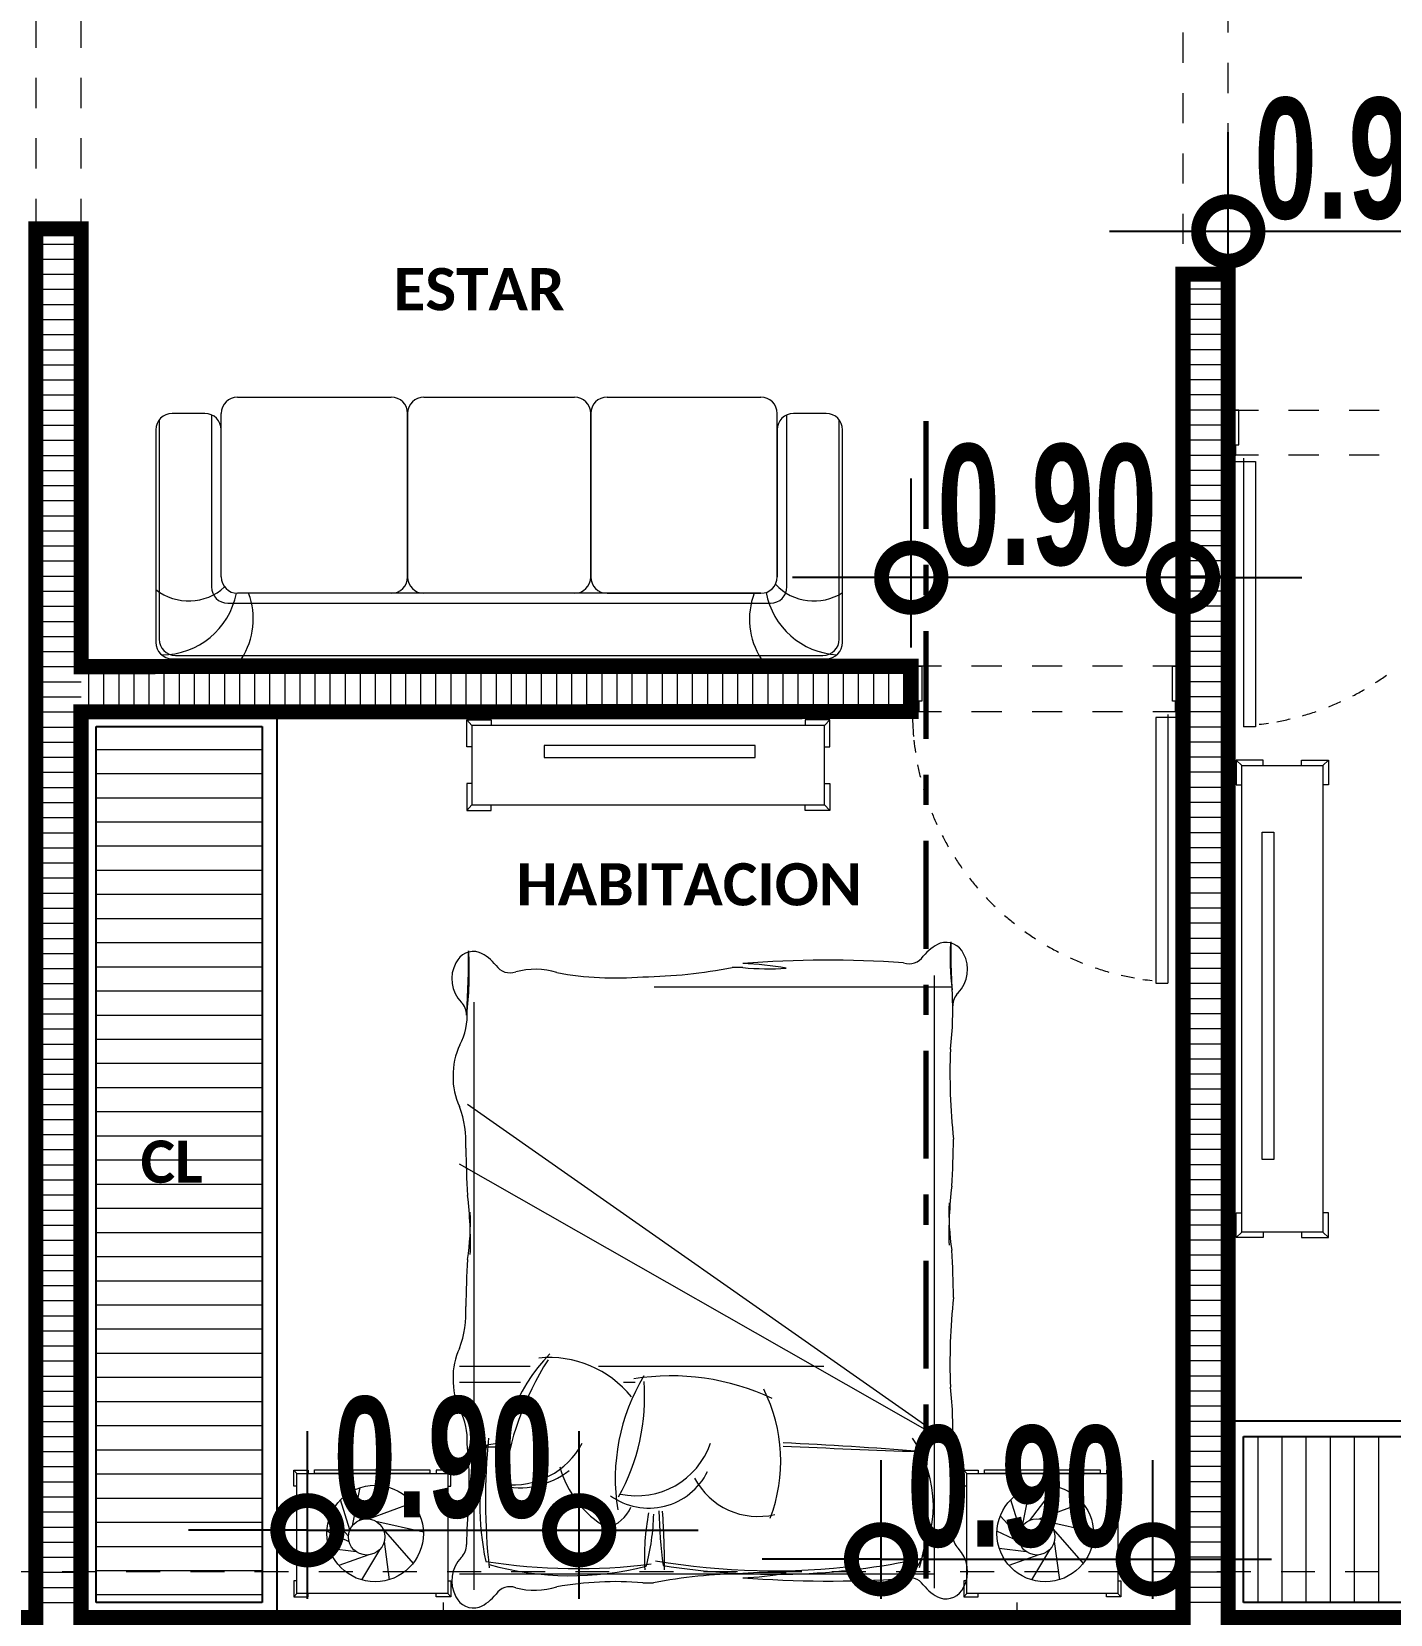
# Model space of a CAD drawing. Header units: metres. Extents: x -144 to 1000, y -717 to 29.
# Drawn here: x 467.05 to 471.55, y -567.86 to -562.62 of the extents above; entities that cross this region are included whole.
import ezdxf

# ---------------------------------------------------------------- set-up
doc = ezdxf.new("R2010")
doc.units = ezdxf.units.M
for name, pattern in [('Basculante', [0.11625, 0.075, -0.04125]), ('basculante modificado', [0.18, 0.1125, -0.0675]), ('Dash Dot 3_16_', [0.595313, 0.357187, -0.119063, 0, -0.119063]), ('Trazo', [0.45, 0.225, -0.225])]:
    doc.linetypes.add(name, pattern=pattern)
doc.layers.get('0').update_dxf_attribs({"color": 1})
doc.layers.get('Defpoints').update_dxf_attribs({"color": 1})
doc.layers.add('00-MEDICION', color=30, linetype='Continuous')
for name, color, linetype, lineweight in [('A-DETL', 1, 'Continuous', 9), ('A-DETL-GENF', 1, 'Continuous', 9), ('A-DETL-MEDM', 1, 'Continuous', 30), ('A-DETL-THIN', 1, 'Continuous', 9), ('A-DOOR', 1, 'Continuous', 9), ('A-DOOR-FRAM', 1, 'Continuous', 9), ('A-DOOR-HDLN', 1, 'Trazo', 20), ('A-GENM', 1, 'Continuous', 9), ('A-GLAZ', 1, 'Continuous', 9), ('A-WALL', 4, 'Continuous', 9), ('G-ANNO-SYMB', 1, 'Continuous', 9), ('G-ANNO-TEXT', 2, 'Continuous', 9), ('I-FURN', 2, 'Continuous', 9)]:
    doc.layers.add(name, color=color, linetype=linetype, lineweight=lineweight)
doc.layers.add('A-WALL-PATT', color=7, linetype='Continuous', lineweight=35, true_color=0x9c9c9c)
doc.styles.add('Britannic Bold_B_1', font='', dxfattribs={"width": 0.7, "height": 0.4})
doc.styles.add('Calibri_B_1', font='calibrib.ttf', dxfattribs={"height": 0.135})
doc.styles.get('Britannic Bold_B_1').set_extended_font_data('Britannic Bold', bold=True)
doc.dimstyles.new('LINDEROS', dxfattribs={"dimscale": 0.3048, "dimtxt": 0.406749, "dimasz": 0.393701, "dimexe": 0.328084, "dimexo": 0.0625, "dimgap": 0.032808, "dimtad": 1, "dimrnd": 0.01, "dimzin": 0, "dimdsep": 46, "dimtxsty": 'Britannic Bold_B_1', "dimblk1": 'DOTSMALL', "dimblk2": 'DOTSMALL', "dimsah": 1, "dimcen": 0.09, "dimazin": 0, "dimtfac": 1, "dimtdec": 4, "dimtix": 1, "dimtmove": 0, "dimatfit": 3, "dimfxl": 1.64042, "dimfxlon": 1, "dimtvp": 1, "dimtolj": 1, "dimtzin": 0, "dimarcsym": 2})

# ---------------------------------------------------------------- blocks, each defined once
blk = doc.blocks.new('U')
at = {"layer": 'A-DETL', "color": 7, "linetype": 'basculante modificado'}
blk.add_line((476.8875, -506.0589), (467.2877, -506.0589), dxfattribs=at)
at = {"layer": 'A-DETL-GENF', "linetype": 'Basculante'}
for p, q in [((471.5877, -500.5099), (471.5877, -501.6099)), ((471.7377, -501.6099), (471.7377, -500.5099)), ((475.3877, -500.5599), (475.3877, -501.7599)), ((475.5377, -501.7599), (475.5377, -500.5599)), ((475.5377, -502.36), (475.5377, -502.21)), ((475.5377, -502.21), (476.4377, -502.21)), ((476.4377, -502.36), (475.5377, -502.36)), ((475.3877, -503.0589), (474.4877, -503.0589)), ((474.4877, -503.0589), (474.4877, -503.2089)), ((475.3877, -503.2089), (475.3877, -503.0589)), ((474.4877, -503.2089), (475.3877, -503.2089))]:
    blk.add_line(p, q, dxfattribs=at)
at = {"layer": 'A-DETL-GENF', "color": 251, "true_color": 0x535353}
for p, q in [((471.7877, -503.3341), (472.3377, -503.3341)), ((471.7877, -503.4141), (472.3377, -503.4141)), ((471.7877, -503.4941), (472.3377, -503.4941)), ((471.7877, -503.5741), (472.3377, -503.5741)), ((471.7877, -503.6541), (472.3377, -503.6541)), ((471.7877, -503.7341), (472.3377, -503.7341)), ((471.7877, -503.8141), (472.3377, -503.8141)), ((471.7877, -503.8941), (472.3377, -503.8941)), ((471.7877, -503.9741), (472.3377, -503.9741)), ((471.7877, -504.0541), (472.3377, -504.0541)), ((471.7877, -504.1341), (472.3377, -504.1341)), ((471.7877, -504.2141), (472.3377, -504.2141)), ((471.7877, -504.2941), (472.3377, -504.2941)), ((471.7877, -504.3741), (472.3377, -504.3741)), ((471.7877, -504.4541), (472.3377, -504.4541)), ((471.7877, -504.5341), (472.3377, -504.5341)), ((471.7877, -504.6141), (472.3377, -504.6141)), ((471.7877, -504.6941), (472.3377, -504.6941)), ((471.7877, -504.7741), (472.3377, -504.7741)), ((471.7877, -504.8541), (472.3377, -504.8541)), ((471.7877, -504.9341), (472.3377, -504.9341)), ((471.7877, -505.0141), (472.3377, -505.0141)), ((471.7877, -505.0941), (472.3377, -505.0941)), ((471.7877, -505.1741), (472.3377, -505.1741)), ((471.7877, -505.2541), (472.3377, -505.2541)), ((471.7877, -505.3341), (472.3377, -505.3341)), ((471.7877, -505.4141), (472.3377, -505.4141)), ((471.7877, -505.4941), (472.3377, -505.4941)), ((471.7877, -505.5741), (472.3377, -505.5741)), ((475.6363, -506.16), (475.6363, -505.61)), ((475.7163, -506.16), (475.7163, -505.61)), ((475.7963, -506.16), (475.7963, -505.61)), ((475.8763, -506.16), (475.8763, -505.61)), ((475.9563, -506.16), (475.9563, -505.61)), ((476.0363, -506.16), (476.0363, -505.61)), ((471.7877, -505.6541), (472.3377, -505.6541)), ((471.7877, -505.7341), (472.3377, -505.7341)), ((471.7877, -505.8141), (472.3377, -505.8141)), ((471.7877, -505.8941), (472.3377, -505.8941)), ((471.7877, -505.9741), (472.3377, -505.9741)), ((471.7877, -506.0541), (472.3377, -506.0541)), ((471.7877, -506.1341), (472.3377, -506.1341))]:
    blk.add_line(p, q, dxfattribs=at)
at = {"layer": 'A-DETL-MEDM'}
for p, q in [((471.5877, -501.6099), (471.7377, -501.6099)), ((475.3877, -501.7599), (475.5377, -501.7599))]:
    blk.add_line(p, q, dxfattribs=at)
at = {"layer": 'A-DETL-THIN'}
for p, q in [((472.3377, -503.2589), (471.7877, -503.2589)), ((471.7877, -503.2589), (471.7877, -506.1589)), ((472.3377, -506.1589), (472.3377, -503.2589)), ((476.8375, -505.61), (475.5877, -505.61)), ((475.5877, -505.61), (475.5877, -506.16)), ((471.7877, -506.1589), (472.3377, -506.1589)), ((475.5877, -506.16), (476.8375, -506.16))]:
    blk.add_line(p, q, dxfattribs=at)
at = {"layer": 'A-DOOR'}
for p, q in [((475.5377, -502.36), (475.5377, -502.21)), ((475.3877, -503.2089), (475.3877, -503.0589))]:
    blk.add_line(p, q, dxfattribs=at)
at = {"layer": 'A-DOOR', "lineweight": 15}
for p, q in [((475.5377, -502.37), (475.5527, -502.37)), ((475.5527, -502.37), (475.5527, -502.38)), ((475.5527, -502.38), (475.6277, -502.38)), ((475.5877, -502.37), (475.5877, -503.26)), ((475.6277, -502.38), (475.6277, -503.26)), ((475.2977, -503.2289), (475.2977, -504.1089)), ((475.3727, -503.2289), (475.2977, -503.2289)), ((475.3377, -503.2189), (475.3377, -504.1089)), ((475.3727, -503.2189), (475.3727, -503.2289)), ((475.3877, -503.2189), (475.3727, -503.2189)), ((475.6277, -503.26), (475.5877, -503.26)), ((475.2977, -504.1089), (475.3377, -504.1089))]:
    blk.add_line(p, q, dxfattribs=at)
at = {"layer": 'A-DOOR'}
for centre, start, end in [((475.5392, -502.362), 302.9441, 305.7122), ((475.5392, -502.362), 297.366, 300.1622), ((475.5392, -502.362), 291.7283, 294.5549), ((475.3862, -503.2109), 180, 185.1398), ((475.5392, -502.362), 276.4594, 278.45), ((475.5392, -502.362), 280.2582, 283.1511), ((475.5392, -502.362), 280.2582, 283.1511), ((475.5392, -502.362), 285.8316, 288.8857), ((475.3862, -503.2109), 185.9429, 188.5991), ((475.3862, -503.2109), 191.2538, 193.9081), ((475.3862, -503.2109), 196.5629, 199.2191), ((475.3862, -503.2109), 201.8777, 204.5395), ((475.3862, -503.2109), 207.2056, 209.8767), ((475.3862, -503.2109), 212.5538, 215.2378), ((475.3862, -503.2109), 217.9295, 220.6298), ((475.3862, -503.2109), 223.3395, 226.0594), ((475.3862, -503.2109), 228.7903, 231.5328), ((475.3862, -503.2109), 234.2878, 237.0559), ((475.3862, -503.2109), 239.8378, 242.634), ((475.3862, -503.2109), 245.4451, 248.2717), ((475.3862, -503.2109), 251.1143, 254.1684), ((475.3862, -503.2109), 256.8489, 259.7418), ((475.3862, -503.2109), 256.8489, 259.7418), ((475.3862, -503.2109), 261.55, 263.5406)]:
    blk.add_arc(centre, 0.8947, start, end, dxfattribs=at)
at = {"layer": 'A-DOOR-FRAM'}
for p, q in [((475.5727, -502.21), (475.5377, -502.21)), ((475.5727, -502.325), (475.5727, -502.21)), ((475.5627, -502.36), (475.5627, -502.325)), ((475.5627, -502.325), (475.5727, -502.325)), ((475.5377, -502.36), (475.5627, -502.36)), ((474.4877, -503.0589), (474.5227, -503.0589)), ((474.5227, -503.0589), (474.5227, -503.1739)), ((475.3527, -503.1739), (475.3527, -503.0589)), ((475.3527, -503.0589), (475.3877, -503.0589)), ((474.5127, -503.1739), (474.5127, -503.2089)), ((474.5227, -503.1739), (474.5127, -503.1739)), ((475.3627, -503.1739), (475.3527, -503.1739)), ((475.3627, -503.2089), (475.3627, -503.1739)), ((474.5127, -503.2089), (474.4877, -503.2089)), ((475.3877, -503.2089), (475.3627, -503.2089))]:
    blk.add_line(p, q, dxfattribs=at)
at = {"layer": 'A-DOOR-HDLN'}
blk.add_line((474.4877, -503.0589), (474.4877, -503.2089), dxfattribs=at)
at = {"layer": 'A-GENM', "lineweight": 25}
for p, q in [((471.7377, -503.2089), (471.7377, -506.21)), ((472.3877, -503.2089), (471.7377, -503.2089)), ((472.3877, -506.21), (472.3877, -503.2089)), ((471.7877, -506.16), (471.7877, -503.2589)), ((471.7877, -503.2589), (472.3377, -503.2589)), ((472.3377, -503.2589), (472.3377, -506.16)), ((476.8875, -505.56), (475.5377, -505.56)), ((475.5377, -505.56), (475.5377, -506.21)), ((475.5877, -505.61), (476.8375, -505.61)), ((475.5877, -506.16), (475.5877, -505.61)), ((472.3377, -506.16), (471.7877, -506.16)), ((476.8375, -506.16), (475.5877, -506.16))]:
    blk.add_line(p, q, dxfattribs=at)
at = {"layer": 'A-GLAZ'}
for p, q in [((472.9377, -506.16), (472.9377, -506.41)), ((474.8377, -506.16), (474.8377, -506.41))]:
    blk.add_line(p, q, dxfattribs=at)
at = {"layer": 'A-WALL', "lineweight": 35}
for p, q in [((471.5877, -501.6099), (471.5877, -506.21)), ((471.7377, -503.0589), (471.7377, -501.6099)), ((475.3877, -501.7599), (475.3877, -506.21)), ((475.5377, -506.21), (475.5377, -501.7599)), ((474.4877, -503.0589), (471.7377, -503.0589)), ((474.4877, -503.2089), (474.4877, -503.0589)), ((471.7377, -506.21), (471.7377, -503.2089)), ((471.7377, -503.2089), (474.4877, -503.2089))]:
    blk.add_line(p, q, dxfattribs=at)
at = {"layer": 'A-WALL-PATT', "color": 8, "lineweight": 5, "true_color": 0x727272}
for p, q in [((471.5877, -501.6101), (471.7377, -501.6101)), ((471.5877, -501.6601), (471.7377, -501.6601)), ((471.5877, -501.7101), (471.7377, -501.7101)), ((471.5877, -501.7601), (471.7377, -501.7601)), ((475.5377, -501.7601), (475.3877, -501.7601)), ((471.5877, -501.8101), (471.7377, -501.8101)), ((475.5377, -501.8101), (475.3877, -501.8101)), ((471.5877, -501.8601), (471.7377, -501.8601)), ((475.5377, -501.8601), (475.3877, -501.8601)), ((471.5877, -501.9101), (471.7377, -501.9101)), ((475.5377, -501.9101), (475.3877, -501.9101)), ((471.5877, -501.9601), (471.7377, -501.9601)), ((475.5377, -501.9601), (475.3877, -501.9601)), ((471.5877, -502.0101), (471.7377, -502.0101)), ((475.5377, -502.0101), (475.3877, -502.0101)), ((471.5877, -502.0601), (471.7377, -502.0601)), ((475.5377, -502.0601), (475.3877, -502.0601)), ((471.5877, -502.1101), (471.7377, -502.1101)), ((475.5377, -502.1101), (475.3877, -502.1101)), ((471.5877, -502.1601), (471.7377, -502.1601)), ((475.5377, -502.1601), (475.3877, -502.1601)), ((471.5877, -502.2101), (471.7377, -502.2101)), ((475.5377, -502.2101), (475.3877, -502.2101)), ((471.5877, -502.2601), (471.7377, -502.2601)), ((475.5377, -502.2601), (475.3877, -502.2601)), ((471.5877, -502.3101), (471.7377, -502.3101)), ((475.5377, -502.3101), (475.3877, -502.3101)), ((471.5877, -502.3601), (471.7377, -502.3601)), ((471.5877, -502.4101), (471.7377, -502.4101)), ((475.5377, -502.3601), (475.3877, -502.3601)), ((475.5377, -502.4101), (475.3877, -502.4101)), ((471.5877, -502.4601), (471.7377, -502.4601)), ((475.5377, -502.4601), (475.3877, -502.4601)), ((471.5877, -502.5101), (471.7377, -502.5101)), ((475.5377, -502.5101), (475.3877, -502.5101)), ((471.5877, -502.5601), (471.7377, -502.5601)), ((475.5377, -502.5601), (475.3877, -502.5601)), ((471.5877, -502.6101), (471.7377, -502.6101)), ((475.5377, -502.6101), (475.3877, -502.6101)), ((471.5877, -502.6601), (471.7377, -502.6601)), ((475.5377, -502.6601), (475.3877, -502.6601)), ((471.5877, -502.7101), (471.7377, -502.7101)), ((475.5377, -502.7101), (475.3877, -502.7101)), ((471.5877, -502.7601), (471.7377, -502.7601)), ((475.5377, -502.7601), (475.3877, -502.7601)), ((471.5877, -502.8101), (471.7377, -502.8101)), ((475.5377, -502.8101), (475.3877, -502.8101)), ((471.5877, -502.8601), (471.7377, -502.8601)), ((475.5377, -502.8601), (475.3877, -502.8601)), ((471.5877, -502.9101), (471.7377, -502.9101)), ((475.5377, -502.9101), (475.3877, -502.9101)), ((471.5877, -502.9601), (471.7377, -502.9601)), ((475.5377, -502.9601), (475.3877, -502.9601)), ((471.5877, -503.0101), (471.7377, -503.0101)), ((475.5377, -503.0101), (475.3877, -503.0101)), ((471.5877, -503.0601), (471.7377, -503.0601)), ((471.7623, -503.0589), (471.7623, -503.2089)), ((471.8123, -503.0589), (471.8123, -503.2089)), ((471.8623, -503.0589), (471.8623, -503.2089)), ((471.9123, -503.0589), (471.9123, -503.2089)), ((471.9623, -503.0589), (471.9623, -503.2089)), ((472.0123, -503.0589), (472.0123, -503.2089)), ((472.0623, -503.0589), (472.0623, -503.2089)), ((472.1123, -503.0589), (472.1123, -503.2089)), ((472.1623, -503.0589), (472.1623, -503.2089)), ((472.2123, -503.0589), (472.2123, -503.2089)), ((472.2623, -503.0589), (472.2623, -503.2089)), ((472.3123, -503.0589), (472.3123, -503.2089)), ((472.3623, -503.0589), (472.3623, -503.2089)), ((472.4123, -503.0589), (472.4123, -503.2089)), ((472.4623, -503.0589), (472.4623, -503.2089)), ((472.5123, -503.0589), (472.5123, -503.2089)), ((472.5623, -503.0589), (472.5623, -503.2089)), ((472.6123, -503.0589), (472.6123, -503.2089)), ((472.6623, -503.0589), (472.6623, -503.2089)), ((472.7123, -503.0589), (472.7123, -503.2089)), ((472.7623, -503.0589), (472.7623, -503.2089)), ((472.8123, -503.0589), (472.8123, -503.2089)), ((472.8623, -503.0589), (472.8623, -503.2089)), ((472.9123, -503.0589), (472.9123, -503.2089)), ((472.9623, -503.0589), (472.9623, -503.2089)), ((473.0123, -503.0589), (473.0123, -503.2089)), ((473.0623, -503.0589), (473.0623, -503.2089)), ((473.1123, -503.0589), (473.1123, -503.2089)), ((473.1623, -503.0589), (473.1623, -503.2089)), ((473.2123, -503.0589), (473.2123, -503.2089)), ((473.2623, -503.0589), (473.2623, -503.2089)), ((473.3123, -503.0589), (473.3123, -503.2089)), ((473.3623, -503.0589), (473.3623, -503.2089)), ((473.4123, -503.0589), (473.4123, -503.2089)), ((473.4623, -503.0589), (473.4623, -503.2089)), ((473.5123, -503.0589), (473.5123, -503.2089)), ((473.5623, -503.0589), (473.5623, -503.2089)), ((473.6123, -503.0589), (473.6123, -503.2089)), ((473.6623, -503.0589), (473.6623, -503.2089)), ((473.7123, -503.0589), (473.7123, -503.2089)), ((473.7623, -503.0589), (473.7623, -503.2089)), ((473.8123, -503.0589), (473.8123, -503.2089)), ((473.8623, -503.0589), (473.8623, -503.2089)), ((473.9123, -503.0589), (473.9123, -503.2089)), ((473.9623, -503.0589), (473.9623, -503.2089)), ((474.0123, -503.0589), (474.0123, -503.2089)), ((474.0623, -503.0589), (474.0623, -503.2089)), ((474.1123, -503.0589), (474.1123, -503.2089)), ((474.1623, -503.0589), (474.1623, -503.2089)), ((474.2123, -503.0589), (474.2123, -503.2089)), ((474.2623, -503.0589), (474.2623, -503.2089)), ((474.3123, -503.0589), (474.3123, -503.2089)), ((474.3623, -503.0589), (474.3623, -503.2089)), ((474.4123, -503.0589), (474.4123, -503.2089)), ((474.4623, -503.0589), (474.4623, -503.2089)), ((475.5377, -503.0601), (475.3877, -503.0601)), ((471.5877, -503.1101), (471.7377, -503.1101)), ((475.5377, -503.1101), (475.3877, -503.1101)), ((471.5877, -503.1601), (471.7377, -503.1601)), ((475.5377, -503.1601), (475.3877, -503.1601)), ((471.5877, -503.2101), (471.7377, -503.2101)), ((475.5377, -503.2101), (475.3877, -503.2101)), ((471.5877, -503.2601), (471.7377, -503.2601)), ((475.5377, -503.2601), (475.3877, -503.2601)), ((471.5877, -503.3101), (471.7377, -503.3101)), ((475.5377, -503.3101), (475.3877, -503.3101)), ((471.5877, -503.3601), (471.7377, -503.3601)), ((475.5377, -503.3601), (475.3877, -503.3601)), ((471.5877, -503.4101), (471.7377, -503.4101)), ((471.5877, -503.4601), (471.7377, -503.4601)), ((475.5377, -503.4101), (475.3877, -503.4101)), ((475.5377, -503.4601), (475.3877, -503.4601)), ((471.5877, -503.5101), (471.7377, -503.5101)), ((475.5377, -503.5101), (475.3877, -503.5101)), ((471.5877, -503.5601), (471.7377, -503.5601)), ((475.5377, -503.5601), (475.3877, -503.5601)), ((471.5877, -503.6101), (471.7377, -503.6101)), ((475.5377, -503.6101), (475.3877, -503.6101)), ((471.5877, -503.6601), (471.7377, -503.6601)), ((475.5377, -503.6601), (475.3877, -503.6601)), ((471.5877, -503.7101), (471.7377, -503.7101)), ((475.5377, -503.7101), (475.3877, -503.7101)), ((471.5877, -503.7601), (471.7377, -503.7601)), ((475.5377, -503.7601), (475.3877, -503.7601)), ((471.5877, -503.8101), (471.7377, -503.8101)), ((475.5377, -503.8101), (475.3877, -503.8101)), ((471.5877, -503.8601), (471.7377, -503.8601)), ((475.5377, -503.8601), (475.3877, -503.8601)), ((471.5877, -503.9101), (471.7377, -503.9101)), ((475.5377, -503.9101), (475.3877, -503.9101)), ((471.5877, -503.9601), (471.7377, -503.9601)), ((475.5377, -503.9601), (475.3877, -503.9601)), ((471.5877, -504.0101), (471.7377, -504.0101)), ((475.5377, -504.0101), (475.3877, -504.0101)), ((471.5877, -504.0601), (471.7377, -504.0601)), ((475.5377, -504.0601), (475.3877, -504.0601)), ((471.5877, -504.1101), (471.7377, -504.1101)), ((475.5377, -504.1101), (475.3877, -504.1101)), ((471.5877, -504.1601), (471.7377, -504.1601)), ((475.5377, -504.1601), (475.3877, -504.1601)), ((471.5877, -504.2101), (471.7377, -504.2101)), ((475.5377, -504.2101), (475.3877, -504.2101)), ((471.5877, -504.2601), (471.7377, -504.2601)), ((475.5377, -504.2601), (475.3877, -504.2601)), ((471.5877, -504.3101), (471.7377, -504.3101)), ((475.5377, -504.3101), (475.3877, -504.3101)), ((471.5877, -504.3601), (471.7377, -504.3601)), ((475.5377, -504.3601), (475.3877, -504.3601)), ((471.5877, -504.4101), (471.7377, -504.4101)), ((475.5377, -504.4101), (475.3877, -504.4101)), ((471.5877, -504.4601), (471.7377, -504.4601)), ((475.5377, -504.4601), (475.3877, -504.4601)), ((471.5877, -504.5101), (471.7377, -504.5101)), ((471.5877, -504.5601), (471.7377, -504.5601)), ((475.5377, -504.5101), (475.3877, -504.5101)), ((475.5377, -504.5601), (475.3877, -504.5601)), ((471.5877, -504.6101), (471.7377, -504.6101)), ((475.5377, -504.6101), (475.3877, -504.6101)), ((471.5877, -504.6601), (471.7377, -504.6601)), ((475.5377, -504.6601), (475.3877, -504.6601)), ((471.5877, -504.7101), (471.7377, -504.7101)), ((475.5377, -504.7101), (475.3877, -504.7101)), ((471.5877, -504.7601), (471.7377, -504.7601)), ((475.5377, -504.7601), (475.3877, -504.7601)), ((471.5877, -504.8101), (471.7377, -504.8101)), ((475.5377, -504.8101), (475.3877, -504.8101)), ((471.5877, -504.8601), (471.7377, -504.8601)), ((475.5377, -504.8601), (475.3877, -504.8601)), ((471.5877, -504.9101), (471.7377, -504.9101)), ((475.5377, -504.9101), (475.3877, -504.9101)), ((471.5877, -504.9601), (471.7377, -504.9601)), ((475.5377, -504.9601), (475.3877, -504.9601)), ((471.5877, -505.0101), (471.7377, -505.0101)), ((475.5377, -505.0101), (475.3877, -505.0101)), ((471.5877, -505.0601), (471.7377, -505.0601)), ((475.5377, -505.0601), (475.3877, -505.0601)), ((471.5877, -505.1101), (471.7377, -505.1101)), ((475.5377, -505.1101), (475.3877, -505.1101)), ((471.5877, -505.1601), (471.7377, -505.1601)), ((475.5377, -505.1601), (475.3877, -505.1601)), ((471.5877, -505.2101), (471.7377, -505.2101)), ((475.5377, -505.2101), (475.3877, -505.2101)), ((471.5877, -505.2601), (471.7377, -505.2601)), ((475.5377, -505.2601), (475.3877, -505.2601)), ((471.5877, -505.3101), (471.7377, -505.3101)), ((475.5377, -505.3101), (475.3877, -505.3101)), ((471.5877, -505.3601), (471.7377, -505.3601)), ((475.5377, -505.3601), (475.3877, -505.3601)), ((471.5877, -505.4101), (471.7377, -505.4101)), ((475.5377, -505.4101), (475.3877, -505.4101)), ((471.5877, -505.4601), (471.7377, -505.4601)), ((475.5377, -505.4601), (475.3877, -505.4601)), ((471.5877, -505.5101), (471.7377, -505.5101)), ((475.5377, -505.5101), (475.3877, -505.5101)), ((471.5877, -505.5601), (471.7377, -505.5601)), ((471.5877, -505.6101), (471.7377, -505.6101)), ((475.5377, -505.5601), (475.3877, -505.5601)), ((475.5377, -505.6101), (475.3877, -505.6101)), ((471.5877, -505.6601), (471.7377, -505.6601)), ((475.5377, -505.6601), (475.3877, -505.6601)), ((471.5877, -505.7101), (471.7377, -505.7101)), ((475.5377, -505.7101), (475.3877, -505.7101)), ((471.5877, -505.7601), (471.7377, -505.7601)), ((475.5377, -505.7601), (475.3877, -505.7601)), ((471.5877, -505.8101), (471.7377, -505.8101)), ((475.5377, -505.8101), (475.3877, -505.8101)), ((471.5877, -505.8601), (471.7377, -505.8601)), ((475.5377, -505.8601), (475.3877, -505.8601)), ((471.5877, -505.9101), (471.7377, -505.9101)), ((475.5377, -505.9101), (475.3877, -505.9101)), ((471.5877, -505.9601), (471.7377, -505.9601)), ((475.5377, -505.9601), (475.3877, -505.9601)), ((471.5877, -506.0101), (471.7377, -506.0101)), ((475.5377, -506.0101), (475.3877, -506.0101)), ((471.5877, -506.0601), (471.7377, -506.0601)), ((475.5377, -506.0601), (475.3877, -506.0601)), ((471.5877, -506.1101), (471.7377, -506.1101)), ((475.5377, -506.1101), (475.3877, -506.1101)), ((471.5877, -506.1601), (471.7377, -506.1601)), ((475.5377, -506.1601), (475.3877, -506.1601))]:
    blk.add_line(p, q, dxfattribs=at)
at = {"layer": 'G-ANNO-SYMB', "linetype": 'Dash Dot 3_16_', "lineweight": 70}
blk.add_line((474.5355, -502.2467), (474.5355, -511.7676), dxfattribs=at)
at = {"layer": 'I-FURN'}
for p, q in [((472.2562, -502.1673), (472.7653, -502.1673)), ((472.8736, -502.1673), (473.3719, -502.1673)), ((473.4802, -502.1673), (473.9893, -502.1673)), ((471.9962, -502.2431), (471.9962, -502.9688)), ((472.1479, -502.2214), (472.0395, -502.2214)), ((472.1695, -502.2259), (472.1695, -502.7955)), ((472.202, -502.763), (472.202, -502.2214)), ((472.8194, -502.2214), (472.8194, -502.763)), ((472.8194, -502.763), (472.8194, -502.2214)), ((473.426, -502.2214), (473.426, -502.763)), ((473.426, -502.763), (473.426, -502.2214)), ((474.0434, -502.763), (474.0434, -502.2214)), ((474.0759, -502.7955), (474.0759, -502.2259)), ((474.2059, -502.2214), (474.0976, -502.2214)), ((474.2492, -502.9688), (474.2492, -502.2431)), ((471.9854, -502.2756), (471.9854, -502.9796)), ((474.0434, -502.2756), (474.0434, -502.763)), ((474.2601, -502.9796), (474.2601, -502.2756)), ((473.9893, -502.8172), (472.2562, -502.8172)), ((473.4802, -502.8172), (473.9893, -502.8172)), ((472.2237, -502.8497), (474.0218, -502.8497)), ((472.0395, -503.0338), (474.2059, -503.0338)), ((472.0504, -503.023), (474.1951, -503.023)), ((473.015, -503.2359), (473.0964, -503.2359)), ((473.015, -503.3255), (473.015, -503.2359)), ((473.015, -503.2359), (473.032, -503.2546)), ((473.0964, -503.2359), (473.0964, -503.2546)), ((474.1364, -503.2359), (474.1364, -503.2546)), ((474.2178, -503.2359), (474.1364, -503.2359)), ((474.2178, -503.2359), (474.2008, -503.2546)), ((474.2178, -503.3255), (474.2178, -503.2359)), ((474.2008, -503.2546), (473.032, -503.2546)), ((473.032, -503.2546), (473.032, -503.5183)), ((474.2008, -503.5183), (474.2008, -503.2546)), ((473.032, -503.3255), (473.015, -503.3255)), ((473.9708, -503.3218), (473.272, -503.3218)), ((473.272, -503.3218), (473.272, -503.361)), ((473.9708, -503.361), (473.9708, -503.3218)), ((474.2008, -503.3255), (474.2178, -503.3255)), ((473.272, -503.361), (473.9708, -503.361)), ((475.5637, -503.37), (475.5637, -503.4515)), ((475.6532, -503.37), (475.5637, -503.37)), ((475.5637, -503.37), (475.5823, -503.387)), ((475.5823, -504.9338), (475.5823, -503.387)), ((475.5823, -503.387), (475.8514, -503.387)), ((475.6532, -503.387), (475.6532, -503.37)), ((475.7805, -503.37), (475.8701, -503.37)), ((475.7805, -503.387), (475.7805, -503.37)), ((475.8701, -503.37), (475.8514, -503.387)), ((475.8514, -503.387), (475.8514, -504.9338)), ((475.8701, -503.37), (475.8701, -503.4515)), ((473.015, -503.4474), (473.015, -503.537)), ((473.032, -503.4474), (473.015, -503.4474)), ((474.2008, -503.4474), (474.2178, -503.4474)), ((474.2178, -503.4474), (474.2178, -503.537)), ((475.5637, -503.4515), (475.5823, -503.4515)), ((475.8701, -503.4515), (475.8514, -503.4515)), ((473.015, -503.537), (473.032, -503.5183)), ((473.015, -503.537), (473.0964, -503.537)), ((473.032, -503.5183), (474.2008, -503.5183)), ((473.0964, -503.537), (473.0964, -503.5183)), ((474.1364, -503.537), (474.1364, -503.5183)), ((474.2178, -503.537), (474.1364, -503.537)), ((474.2178, -503.537), (474.2008, -503.5183)), ((475.6495, -504.693), (475.6495, -503.6089)), ((475.6495, -503.6089), (475.6887, -503.6089)), ((475.6887, -503.6089), (475.6887, -504.693)), ((474.5647, -506.113), (474.5647, -504.0832)), ((474.6199, -504.1214), (473.6359, -504.1214)), ((473.0397, -506.118), (473.0397, -504.1719)), ((474.5647, -505.5944), (473.0178, -504.511)), ((474.5647, -505.6044), (472.991, -504.708)), ((475.6887, -504.693), (475.6495, -504.693)), ((475.5637, -504.8693), (475.5823, -504.8693)), ((475.5637, -504.9508), (475.5637, -504.8693)), ((475.8701, -504.8693), (475.8514, -504.8693)), ((475.8701, -504.9508), (475.8701, -504.8693)), ((475.5637, -504.9508), (475.5823, -504.9338)), ((475.6532, -504.9508), (475.5637, -504.9508)), ((475.8514, -504.9338), (475.5823, -504.9338)), ((475.6532, -504.9338), (475.6532, -504.9508)), ((475.7805, -504.9338), (475.7805, -504.9508)), ((475.7805, -504.9508), (475.8701, -504.9508)), ((475.8701, -504.9508), (475.8514, -504.9338)), ((473.2252, -505.3779), (472.991, -505.3779)), ((474.1983, -505.3779), (473.452, -505.3779)), ((473.1937, -505.4309), (472.991, -505.4309)), ((473.5728, -505.4309), (473.5342, -505.4309)), ((472.4423, -505.722), (472.4522, -505.7329)), ((472.4423, -505.722), (472.4899, -505.722)), ((472.4423, -505.7744), (472.4423, -505.722)), ((472.4522, -505.7329), (472.9522, -505.7329)), ((472.4522, -506.1301), (472.4522, -505.7329)), ((472.4899, -505.722), (472.4899, -505.7329)), ((472.5111, -505.7202), (472.8933, -505.7202)), ((472.5111, -505.7329), (472.5111, -505.7202)), ((472.8933, -505.7329), (472.5111, -505.7329)), ((472.8933, -505.7202), (472.8933, -505.7329)), ((472.9145, -505.722), (472.9145, -505.7329)), ((472.9622, -505.722), (472.9145, -505.722)), ((472.9622, -505.722), (472.9522, -505.7329)), ((472.9522, -505.7329), (472.9522, -506.1301)), ((472.9622, -505.7744), (472.9622, -505.722)), ((474.662, -505.722), (474.6719, -505.7329)), ((474.662, -505.722), (474.7096, -505.722)), ((474.662, -505.7744), (474.662, -505.722)), ((474.6719, -505.7329), (475.1719, -505.7329)), ((474.6719, -506.1301), (474.6719, -505.7329)), ((474.7096, -505.722), (474.7096, -505.7329)), ((474.7308, -505.7202), (475.1131, -505.7202)), ((474.7308, -505.7329), (474.7308, -505.7202)), ((475.1131, -505.7329), (474.7308, -505.7329)), ((475.1131, -505.7202), (475.1131, -505.7329)), ((475.1342, -505.722), (475.1342, -505.7329)), ((475.1819, -505.722), (475.1342, -505.722)), ((475.1719, -505.7329), (475.1819, -505.722)), ((475.1719, -505.7329), (475.1719, -506.1301)), ((475.1819, -505.7744), (475.1819, -505.722)), ((472.4522, -505.7744), (472.4423, -505.7744)), ((472.6285, -505.9195), (472.5974, -505.8197)), ((472.6363, -505.9061), (472.6617, -505.7797)), ((472.6592, -505.8893), (472.7468, -505.7755)), ((472.9522, -505.7744), (472.9622, -505.7744)), ((474.6719, -505.7744), (474.662, -505.7744)), ((474.8482, -505.9195), (474.8171, -505.8197)), ((474.856, -505.9061), (474.8814, -505.7797)), ((474.8789, -505.8893), (474.9665, -505.7755)), ((475.1719, -505.7744), (475.1819, -505.7744)), ((472.6912, -505.8833), (472.835, -505.8296)), ((474.9109, -505.8833), (475.0547, -505.8296)), ((472.6262, -505.9597), (472.5519, -505.9242)), ((472.6238, -505.9406), (472.5626, -505.873)), ((472.7142, -505.8911), (472.8718, -505.9266)), ((472.738, -505.9172), (472.8374, -506.0308)), ((474.8459, -505.9597), (474.7716, -505.9242)), ((474.8435, -505.9406), (474.7823, -505.873)), ((474.9339, -505.8911), (475.0915, -505.9266)), ((474.9577, -505.9172), (475.0571, -506.0308)), ((472.7418, -505.9581), (472.7587, -506.0846)), ((474.9615, -505.9581), (474.9784, -506.0846)), ((472.6491, -505.9918), (472.5596, -505.9813)), ((472.6905, -506.0025), (472.5915, -506.0372)), ((472.7258, -505.9856), (472.6668, -506.0852)), ((474.8688, -505.9918), (474.7793, -505.9813)), ((474.9102, -506.0025), (474.8112, -506.0372)), ((474.9455, -505.9856), (474.8865, -506.0852)), ((473.6359, -506.0668), (472.991, -506.0668)), ((474.5647, -506.0668), (473.1199, -506.0668)), ((472.4423, -506.0886), (472.4423, -506.141)), ((472.4522, -506.0886), (472.4423, -506.0886)), ((472.4423, -506.141), (472.4522, -506.1301)), ((472.9522, -506.1301), (472.4522, -506.1301)), ((472.4899, -506.141), (472.4899, -506.1301)), ((472.9145, -506.141), (472.9145, -506.1301)), ((472.9522, -506.0886), (472.9622, -506.0886)), ((472.9622, -506.141), (472.9522, -506.1301)), ((472.9622, -506.0886), (472.9622, -506.141)), ((474.662, -506.0886), (474.662, -506.141)), ((474.6719, -506.0886), (474.662, -506.0886)), ((474.662, -506.141), (474.6719, -506.1301)), ((475.1719, -506.1301), (474.6719, -506.1301)), ((474.7096, -506.141), (474.7096, -506.1301)), ((475.1342, -506.141), (475.1342, -506.1301)), ((475.1719, -506.0886), (475.1819, -506.0886)), ((475.1819, -506.141), (475.1719, -506.1301)), ((475.1819, -506.0886), (475.1819, -506.141)), ((472.4423, -506.141), (472.4899, -506.141)), ((472.9622, -506.141), (472.9145, -506.141)), ((474.662, -506.141), (474.7096, -506.141)), ((475.1819, -506.141), (475.1342, -506.141))]:
    blk.add_line(p, q, dxfattribs=at)
for centre, radius in [((472.7118, -505.9316), 0.16), ((474.9315, -505.9316), 0.16), ((472.6838, -505.9429), 0.06), ((474.9035, -505.9429), 0.06)]:
    blk.add_circle(centre, radius, dxfattribs=at)
for centre, radius, start, end in [((472.2562, -502.2214), 0.0542, 90, 180), ((472.7653, -502.2214), 0.0542, 360, 90), ((472.8736, -502.2214), 0.0542, 90, 180), ((473.3719, -502.2214), 0.0542, 360, 90), ((473.4802, -502.2214), 0.0542, 90, 180), ((473.9893, -502.2214), 0.0542, 360, 90), ((472.0395, -502.2756), 0.0542, 90, 180), ((472.1479, -502.2756), 0.0542, 360, 90), ((474.0976, -502.2756), 0.0542, 90, 180), ((474.2059, -502.2756), 0.0542, 360, 90), ((472.2562, -502.763), 0.0542, 180, 270), ((472.2562, -502.763), 0.0542, 180, 270), ((472.7653, -502.763), 0.0542, 270, 0), ((472.8736, -502.763), 0.0542, 180, 270), ((473.3719, -502.763), 0.0542, 270, 360), ((473.4802, -502.763), 0.0542, 180, 270), ((473.9893, -502.763), 0.0542, 270, 0), ((473.9893, -502.763), 0.0542, 270, 0), ((472.0943, -502.6667), 0.1758, 231.7318, 312.6181), ((472.0052, -502.7694), 0.2515, 269.8287, 349.0873), ((472.2237, -502.7955), 0.0542, 180, 270), ((472.0659, -502.9025), 0.2423, 327.1856, 20.6116), ((474.194, -502.9025), 0.2423, 159.3884, 212.8144), ((474.2547, -502.7694), 0.2515, 190.2342, 266.9702), ((474.0218, -502.7955), 0.0542, 270, 0), ((474.1657, -502.6667), 0.1758, 223.2933, 302.4893), ((472.0395, -502.9796), 0.0542, 180, 270), ((472.0504, -502.9688), 0.0542, 180, 270), ((474.1951, -502.9688), 0.0542, 270, 360), ((474.2059, -502.9796), 0.0542, 270, 360), ((474.6412, -504.1084), 0.1443, 113.7061, 141.956), ((474.6021, -504.0378), 0.0644, 24.6552, 107.0582), ((475.3916, -504.0278), 0.7754, 175.8141, 187.6479), ((477.8015, -503.9726), 3.1832, 179.9735, 183.8056), ((473.0378, -504.0682), 0.0644, 72.9418, 155.3448), ((469.8384, -504.0031), 3.1832, 356.1944, 0.0265), ((471.8134, -504.0723), 1.2103, 353.88, 3.3505), ((472.9986, -504.1388), 0.1443, 38.044, 66.2939), ((474.2139, -507.7153), 3.683, 86.1316, 94.4267), ((474.4813, -503.9881), 0.0559, 250.2311, 325.8644), ((474.5637, -504.064), 0.1105, 315.7841, 28.7213), ((473.0762, -504.0945), 0.1105, 151.2787, 224.2159), ((473.1586, -504.0185), 0.0559, 214.1356, 289.7689), ((473.2412, -504.3089), 0.2462, 72.8192, 105.0013), ((473.4922, -503.1171), 0.9731, 259.4443, 267.7924), ((473.5128, -503.117), 0.9742, 266.5835, 275.0474), ((473.574, -502.4098), 1.6778, 270.8346, 281.0225), ((473.9043, -504.9043), 0.8477, 88.2758, 90.6397), ((473.8914, -505.0582), 1.0156, 79.6685, 87.8399), ((474.0155, -503.0866), 0.9742, 264.9526, 273.4165), ((473.5336, -504.1986), 1.0916, 353.2091, 3.5535), ((474.6825, -504.1825), 0.0572, 133.7565, 181.4444), ((472.9574, -504.2129), 0.0572, 358.5556, 46.2435), ((472.7987, -504.2122), 0.2183, 332.5424, 2.8438), ((473.189, -504.4093), 0.219, 153.8724, 182.0368), ((476.5977, -504.4107), 1.9819, 177.5987, 186.2011), ((473.1703, -504.4263), 0.2003, 177.3508, 206.953), ((472.6421, -504.6402), 0.3706, 357.672, 19.3936), ((475.3862, -504.6449), 2.3738, 180.2505, 184.0312), ((472.2537, -504.6144), 2.3738, 355.9688, 359.7495), ((471.6616, -504.9704), 1.3659, 358.4575, 6.6698), ((475.9782, -504.94), 1.3659, 173.3302, 181.5425), ((472.1498, -504.8966), 0.8777, 351.6773, 1.923), ((475.4901, -504.8662), 0.8777, 178.077, 188.3227), ((475.3862, -505.1905), 2.3738, 175.9688, 179.7495), ((472.2537, -505.1601), 2.3738, 0.2505, 4.0312), ((472.6421, -505.1952), 0.3706, 340.6064, 2.328), ((476.5977, -505.3638), 1.9819, 173.7989, 182.4013), ((473.1703, -505.4091), 0.2003, 153.047, 182.6492), ((473.6915, -505.73), 0.5616, 135.5269, 185.813), ((474.1048, -505.8814), 0.9739, 147.3804, 173.3354), ((473.2889, -505.697), 0.3482, 38.7278, 95.6813), ((473.189, -505.4261), 0.219, 177.9632, 206.1276), ((474.159, -505.7489), 0.6518, 148.6542, 189.1977), ((472.9165, -505.4775), 0.6879, 331.0456, 4.1497), ((473.6921, -506.1951), 0.7857, 64.7809, 99.0606), ((473.5336, -505.5759), 1.0916, 356.4465, 6.7909), ((473.5203, -505.6919), 0.5349, 339.3026, 26.5026), ((472.7987, -505.6232), 0.2183, 357.1562, 27.4576), ((471.8134, -505.7631), 1.2103, 356.6495, 6.12), ((473.9688, -505.8389), 0.9098, 167.3175, 191.7435), ((473.0548, -503.5908), 2.0543, 270.3848, 271.65), ((475.0725, -505.8207), 1.9954, 174.0935, 186.4707), ((473.3726, -507.2365), 1.6237, 99.3292, 100.3406), ((473.1686, -505.5107), 0.2596, 263.1126, 332.0001), ((473.5778, -505.5475), 0.2591, 258.0413, 340.8342), ((476.8617, -441.3045), 64.3987, 267.509396, 267.911658), ((473.5925, -516.6784), 11.0568, 85.21469, 87.55996), ((474.1554, -505.8414), 0.4055, 327.51, 33.8336), ((473.8519, -505.853), 0.6905, 343.9263, 17.1409), ((475.3916, -505.7468), 0.7754, 172.3521, 184.1859), ((473.6484, -505.621), 0.3369, 195.4018, 239.7122), ((473.1888, -505.5114), 0.2687, 256.3296, 308.0812), ((473.6182, -505.6303), 0.2171, 234.1671, 333.8421), ((473.9806, -505.637), 0.2382, 207.7042, 283.4903), ((473.3577, -505.9366), 1.2676, 359.9592, 6.0322), ((474.2822, -505.967), 1.2676, 173.9678, 180.0408), ((473.4548, -505.8024), 0.1121, 282.1757, 338.3207), ((474.3818, -506.0093), 0.778, 169.1667, 183.123), ((472.8674, -505.846), 0.7676, 345.3434, 358.3876), ((475.2218, -505.831), 1.57, 180.9447, 187.5533), ((470.632, -506.0572), 3.0385, 0.1063, 3.7762), ((472.9574, -505.9694), 0.0572, 313.7565, 1.4444), ((474.6825, -505.9389), 0.0572, 178.5556, 226.2435), ((473.0762, -506.0878), 0.1105, 135.7841, 208.7213), ((473.382, -504.0899), 1.9579, 261.0669, 277.1609), ((474.0309, -503.7343), 2.3207, 260.3285, 277.0141), ((474.031, -503.7695), 2.2972, 260.8438, 282.3808), ((474.5637, -506.0573), 0.1105, 331.2787, 44.2159), ((473.3608, -505.0587), 1.0127, 254.4656, 284.2454), ((473.9542, -507.742), 1.6778, 90.8477, 101.0225), ((474.0155, -507.0348), 0.9742, 86.5835, 95.0574), ((473.8914, -505.0632), 1.0156, 272.1601, 280.3315), ((474.2139, -502.4061), 3.683, 265.5733, 273.8684), ((474.4813, -506.1333), 0.0559, 34.1356, 109.7689), ((472.9986, -506.0435), 0.1443, 293.7061, 321.956), ((473.1586, -506.1638), 0.0559, 70.2311, 145.8644), ((473.2412, -505.8734), 0.2462, 254.9987, 287.1808), ((473.4922, -507.0652), 0.9731, 92.2076, 100.5557), ((473.5128, -507.0653), 0.9742, 84.9526, 93.4165), ((473.624, -505.2475), 0.8477, 268.2758, 270.6397), ((474.6412, -506.013), 0.1443, 218.044, 246.2939), ((474.6021, -506.0836), 0.0644, 252.9418, 335.3448), ((473.0378, -506.114), 0.0644, 204.6552, 287.0582)]:
    blk.add_arc(centre, radius, start, end, dxfattribs=at)
at = {"layer": 'G-ANNO-TEXT', "style": 'Calibri_B_1'}
for s, p in [('ESTAR', (472.7728, -501.8797)), ('HABITACION', (473.1802, -503.8511)), ('CL', (471.9348, -504.7698))]:
    blk.add_text(s, height=0.14, dxfattribs=at).set_placement(p)
blk = doc.blocks.new('_DotSmall')
at = {"color": 0, "linetype": 'ByBlock', "const_width": 0.5}
blk.add_lwpolyline([(-0.0625, 0, 1), (0.0625, 0, 1)], format="xyb", close=True, dxfattribs=at)
blk = doc.blocks.new('*D605')
at = {"layer": '00-MEDICION', "color": 0, "lineweight": -2, "transparency": 16777216}
for p, q in [((469.965, -564.6564), (469.965, -564.0972)), ((470.865, -564.6564), (470.865, -564.0972)), ((469.965, -564.4253), (469.5713, -564.4253)), ((470.865, -564.4253), (469.965, -564.4253)), ((470.865, -564.4253), (471.2587, -564.4253))]:
    blk.add_line(p, q, dxfattribs=at)
at = {"layer": 'Defpoints', "color": 0, "transparency": 16777216}
for p in [(469.965, -564.4253), (469.965, -564.7189), (470.865, -564.7189)]:
    blk.add_point(p, dxfattribs=at)
at = {"layer": '00-MEDICION', "color": 0, "lineweight": -2, "transparency": 16777216, "xscale": 0.3937007874015748, "yscale": 0.3937007874015748, "zscale": 0.3937007874015748}
blk.add_blockref('_DotSmall', (469.965, -564.4253), dxfattribs=at)
at = {"layer": '00-MEDICION', "color": 0, "lineweight": -2, "transparency": 16777216, "xscale": 0.3937007874015748, "yscale": 0.3937007874015748, "zscale": 0.3937007874015748, "rotation": 180}
blk.add_blockref('_DotSmall', (470.865, -564.4253), dxfattribs=at)
at = {"layer": '00-MEDICION', "color": 0, "transparency": 16777216, "insert": (470.415, -564.1858), "char_height": 0.4, "attachment_point": 5, "style": 'Britannic Bold_B_1'}
blk.add_mtext('\\A1;0.90', dxfattribs=at)
blk = doc.blocks.new('*D606')
at = {"layer": '00-MEDICION', "color": 0, "lineweight": -2, "transparency": 16777216}
for p, q in [((471.015, -563.9575), (471.015, -562.9501)), ((471.915, -563.9575), (471.915, -562.9501)), ((471.015, -563.2782), (470.6213, -563.2782)), ((471.915, -563.2782), (471.015, -563.2782)), ((471.915, -563.2782), (472.3087, -563.2782))]:
    blk.add_line(p, q, dxfattribs=at)
at = {"layer": 'Defpoints', "color": 0, "transparency": 16777216}
for p in [(471.015, -563.2782), (471.015, -564.02), (471.915, -564.02)]:
    blk.add_point(p, dxfattribs=at)
at = {"layer": '00-MEDICION', "color": 0, "lineweight": -2, "transparency": 16777216, "xscale": 0.3937007874015748, "yscale": 0.3937007874015748, "zscale": 0.3937007874015748}
blk.add_blockref('_DotSmall', (471.015, -563.2782), dxfattribs=at)
at = {"layer": '00-MEDICION', "color": 0, "lineweight": -2, "transparency": 16777216, "xscale": 0.3937007874015748, "yscale": 0.3937007874015748, "zscale": 0.3937007874015748, "rotation": 180}
blk.add_blockref('_DotSmall', (471.915, -563.2782), dxfattribs=at)
at = {"layer": '00-MEDICION', "color": 0, "transparency": 16777216, "insert": (471.465, -563.0386), "char_height": 0.4, "attachment_point": 5, "style": 'Britannic Bold_B_1'}
blk.add_mtext('\\A1;0.90', dxfattribs=at)
blk = doc.blocks.new('*D611')
at = {"layer": '00-MEDICION', "color": 0, "lineweight": -2, "transparency": 16777216}
for p, q in [((467.965, -567.8075), (467.965, -567.2527)), ((468.865, -567.8075), (468.865, -567.2527)), ((467.965, -567.5808), (467.5713, -567.5808)), ((467.965, -567.5808), (468.865, -567.5808)), ((468.865, -567.5808), (469.2587, -567.5808))]:
    blk.add_line(p, q, dxfattribs=at)
at = {"layer": 'Defpoints', "color": 0, "transparency": 16777216}
for p in [(468.865, -567.5808), (467.965, -567.87), (468.865, -567.87)]:
    blk.add_point(p, dxfattribs=at)
at = {"layer": '00-MEDICION', "color": 0, "lineweight": -2, "transparency": 16777216, "xscale": 0.3937007874015748, "yscale": 0.3937007874015748, "zscale": 0.3937007874015748}
blk.add_blockref('_DotSmall', (467.965, -567.5808), dxfattribs=at)
at = {"layer": '00-MEDICION', "color": 0, "lineweight": -2, "transparency": 16777216, "xscale": 0.3937007874015748, "yscale": 0.3937007874015748, "zscale": 0.3937007874015748, "rotation": 180}
blk.add_blockref('_DotSmall', (468.865, -567.5808), dxfattribs=at)
at = {"layer": '00-MEDICION', "color": 0, "transparency": 16777216, "insert": (468.415, -567.3413), "char_height": 0.4, "attachment_point": 5, "style": 'Britannic Bold_B_1'}
blk.add_mtext('\\A1;0.90', dxfattribs=at)
blk = doc.blocks.new('*D612')
at = {"layer": '00-MEDICION', "color": 0, "lineweight": -2, "transparency": 16777216}
for p, q in [((469.865, -567.8075), (469.865, -567.3489)), ((470.765, -567.8075), (470.765, -567.3489)), ((469.865, -567.677), (469.4713, -567.677)), ((469.865, -567.677), (470.765, -567.677)), ((470.765, -567.677), (471.1587, -567.677))]:
    blk.add_line(p, q, dxfattribs=at)
at = {"layer": 'Defpoints', "color": 0, "transparency": 16777216}
for p in [(470.765, -567.677), (469.865, -567.87), (470.765, -567.87)]:
    blk.add_point(p, dxfattribs=at)
at = {"layer": '00-MEDICION', "color": 0, "lineweight": -2, "transparency": 16777216, "xscale": 0.3937007874015748, "yscale": 0.3937007874015748, "zscale": 0.3937007874015748}
blk.add_blockref('_DotSmall', (469.865, -567.677), dxfattribs=at)
at = {"layer": '00-MEDICION', "color": 0, "lineweight": -2, "transparency": 16777216, "xscale": 0.3937007874015748, "yscale": 0.3937007874015748, "zscale": 0.3937007874015748, "rotation": 180}
blk.add_blockref('_DotSmall', (470.765, -567.677), dxfattribs=at)
at = {"layer": '00-MEDICION', "color": 0, "transparency": 16777216, "insert": (470.315, -567.4375), "char_height": 0.4, "attachment_point": 5, "style": 'Britannic Bold_B_1'}
blk.add_mtext('\\A1;0.90', dxfattribs=at)

msp = doc.modelspace()

# ---------------------------------------------------------------- linework, layer by layer
at = {"layer": '00-MEDICION', "const_width": 0.05}
msp.add_lwpolyline([(472.3648, -567.87), (471.015, -567.87), (471.015, -563.4201), (470.865, -563.4201), (470.865, -567.87), (467.2149, -567.87), (467.2149, -564.8701), (469.965, -564.8689), (469.965, -564.7189), (467.215, -564.7201), (467.215, -563.2701), (467.065, -563.2701), (467.065, -567.87), (466.565, -567.87), (466.565, -568.0189)], dxfattribs=at)

# ---------------------------------------------------------------- block references
at = {"color": 3}
msp.add_blockref('U', (-4.5227, -61.66), dxfattribs=at)

# ---------------------------------------------------------------- dimensions: what is measured, and where the dimension line sits
at = {"layer": '00-MEDICION'}
for base, p1, p2, picture, middle in [((471.015, -563.2782), (471.915, -564.02), (471.015, -564.02), '*D606', (471.465, -563.0386)), ((469.965, -564.4253), (470.865, -564.7189), (469.965, -564.7189), '*D605', (470.415, -564.1858)), ((468.865, -567.5808), (467.965, -567.87), (468.865, -567.87), '*D611', (468.415, -567.3413)), ((470.765, -567.677), (469.865, -567.87), (470.765, -567.87), '*D612', (470.315, -567.4375))]:
    dim = msp.add_linear_dim(base=base, p1=p1, p2=p2, dimstyle='LINDEROS', override={"dimscale": 1, "dimpost": '<>'}, dxfattribs=at)
    dim.commit()
    dim.dimension.update_dxf_attribs({"geometry": picture, "text_midpoint": middle})

doc.saveas('drawing.dxf')
